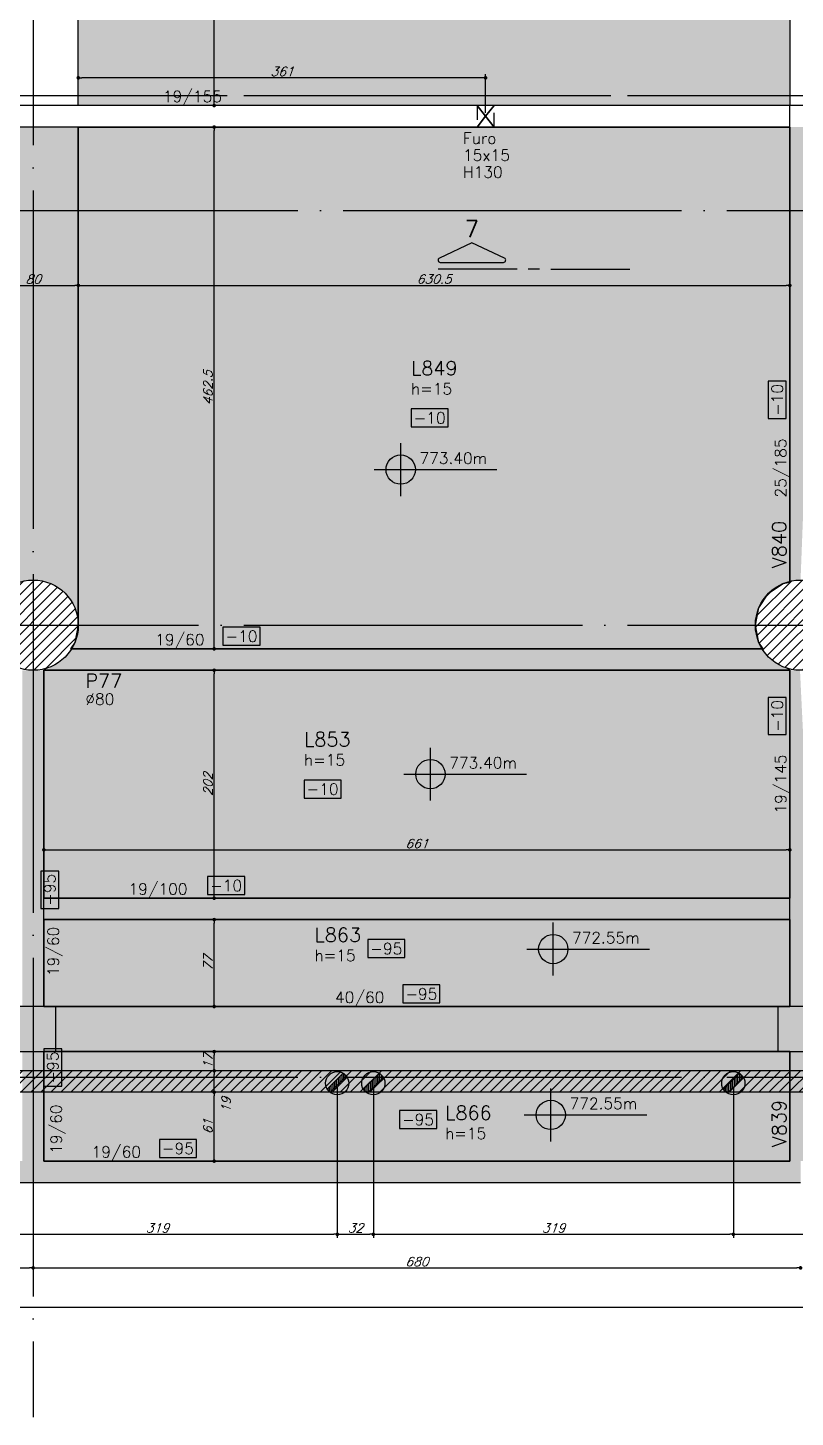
# Model space of a CAD drawing. Extents: x -5173 to 5397, y -2411 to 2089.
# Drawn here: x -2625 to -1945, y -1187 to 45 of the extents above; entities that cross this region are included whole.
import ezdxf
from ezdxf.enums import TextEntityAlignment as Align

# ---------------------------------------------------------------- set-up
doc = ezdxf.new("R2010")
doc.units = 0
doc.header["$LTSCALE"] = 50
doc.header["$MEASUREMENT"] = 0
doc.linetypes.add('EIXO', pattern=[6.8, 6, -0.4, 0, -0.4])
doc.linetypes.add('HIDDEN', pattern=[0.375, 0.25, -0.125])
doc.layers.get('0').update_dxf_attribs({"linetype": 'CONTINUOUS'})
doc.layers.get('DEFPOINTS').update_dxf_attribs({"linetype": 'CONTINUOUS'})
for name, color, linetype in [('F-ARM', 6, 'CONTINUOUS'), ('F-CORTE-INDICAÇÃO', 4, 'CONTINUOUS'), ('F-COTAS', 106, 'CONTINUOUS'), ('F-COTAS-FUROS-VIGA', 50, 'CONTINUOUS'), ('F-DESNIVEL-7', 40, 'CONTINUOUS'), ('F-EIXO', 12, 'EIXO'), ('F-FURO-PAREDE', 2, 'HIDDEN'), ('F-FURO-PAREDE-TEXTOS', 2, 'CONTINUOUS'), ('F-LAJES-DIM', 2, 'CONTINUOUS'), ('F-LAJES-NOME', 4, 'CONTINUOUS'), ('F-LAJES-R', 254, 'CONTINUOUS'), ('F-MURETA', 91, 'CONTINUOUS'), ('F-NÍVEL-PLANTA', 2, 'CONTINUOUS'), ('F-PILARES-DIM', 172, 'CONTINUOUS'), ('F-PILARES-HACH', 174, 'CONTINUOUS'), ('F-PILARES-M', 170, 'CONTINUOUS'), ('F-PILARES-NOME', 170, 'CONTINUOUS'), ('F-PILARES-S', 170, 'CONTINUOUS'), ('F-TEXTO', 6, 'CONTINUOUS'), ('F-VIGAS', 3, 'CONTINUOUS'), ('F-VIGAS-DIM', 2, 'CONTINUOUS'), ('F-VIGAS-NOME', 4, 'CONTINUOUS')]:
    doc.layers.add(name, color=color, linetype=linetype)
doc.layers.add('F-DESNIVEL-2', color=7, linetype='CONTINUOUS', true_color=0xffd1e8)
doc.layers.add('F-DESNIVEL-5', color=7, linetype='CONTINUOUS', true_color=0xadd6ff)
doc.styles.add('CP-TEXT-INCL', font='simplex.shx', dxfattribs={"oblique": 20})
doc.styles.add('MCP', font='simplex.shx')
doc.styles.add('ROMANS', font='simplex.shx')
doc.dimstyles.new('CP-COTAS-50', dxfattribs={"dimscale": 0.64, "dimtxt": 12.5, "dimasz": 5, "dimexe": 5, "dimexo": 5, "dimgap": 2.5, "dimtad": 1, "dimdec": 1, "dimdsep": 46, "dimtxsty": 'CP-TEXT-INCL', "dimblk1": 'DOT', "dimblk2": 'DOT', "dimsah": 1, "dimcen": 9, "dimclrd": 256, "dimclre": 256, "dimclrt": 256, "dimadec": 0, "dimazin": 0, "dimtfac": 1, "dimtdec": 1, "dimtmove": 2, "dimatfit": 3, "dimldrblk": 'DOT', "dimfxl": 0, "dimtolj": 1, "dimarcsym": 0})

# ---------------------------------------------------------------- blocks, each defined once
blk = doc.blocks.new('*U4')
at = {"layer": 'F-LAJES-DIM', "color": 1}
blk.add_lwpolyline([(0, 0), (33, 0), (33, 16), (0, 16)], close=True, dxfattribs=at)
at = {"layer": 'F-LAJES-DIM', "style": 'MCP'}
blk.add_attdef('DIM', text='', height=10, dxfattribs=at).set_placement((16.5, 8), align=Align.MIDDLE_CENTER)
blk = doc.blocks.new('*U7')
at = {"layer": 'F-VIGAS-DIM', "color": 1}
blk.add_lwpolyline([(0, 0), (33, 0), (33, 16), (0, 16)], close=True, dxfattribs=at)
at = {"layer": 'F-VIGAS-DIM', "style": 'MCP'}
blk.add_attdef('DIM', text='', height=10, dxfattribs=at).set_placement((16.5, 8), align=Align.MIDDLE_CENTER)
blk = doc.blocks.new('Nível - Planta')
at = {"layer": 'F-NÍVEL-PLANTA'}
h = blk.add_hatch(color=71, dxfattribs=at)
h.paths.add_polyline_path([(0, 0), (0, 0.26, 0.414214), (-0.26, 0)])
h.paths.add_polyline_path([(0.26, 0), (0, 0), (0, -0.26, 0.414214)])
for p, q in [((0, -0.469), (0, 0.469)), ((-0.469, 0), (1.704, 0))]:
    blk.add_line(p, q, dxfattribs=at)
blk.add_circle((0, 0), 0.26, dxfattribs=at)
at = {"layer": 'F-TEXTO', "color": 3, "style": 'MCP'}
blk.add_attdef('NÍVEL', (0.333, 0.102), '', height=0.2, dxfattribs=at)
blk = doc.blocks.new('_DOT')
at = {"color": 0, "linetype": 'ByBlock'}
blk.add_line((-0.5, 0), (-1, 0), dxfattribs=at)
at = {"color": 0, "linetype": 'ByBlock', "const_width": 0.5}
blk.add_lwpolyline([(-0.25, 0, 1), (0.25, 0, 1)], format="xyb", close=True, dxfattribs=at)
blk = doc.blocks.new('*D76')
at = {"layer": 'DEFPOINTS', "color": 0, "linetype": 'Continuous', "transparency": 16777216}
for p in [(-2459.6, -898.5), (-2459.6, -898.5), (-2459.6, -959.5)]:
    blk.add_point(p, dxfattribs=at)
at = {"layer": 'F-COTAS', "linetype": 'Continuous', "lineweight": -2, "transparency": 16777216}
blk.add_line((-2459.6, -956.3), (-2459.6, -901.7), dxfattribs=at)
at = {"layer": 'F-COTAS', "linetype": 'Continuous', "lineweight": -2, "transparency": 16777216, "xscale": 3.2, "yscale": 3.2, "zscale": 3.2}
for p, rotation in [((-2459.6, -898.5), 90), ((-2459.6, -959.5), 270)]:
    blk.add_blockref('_DOT', p, dxfattribs=dict(at, rotation=rotation))
at = {"layer": 'F-COTAS', "linetype": 'Continuous', "transparency": 16777216, "insert": (-2465.2, -929), "char_height": 8, "attachment_point": 5, "rotation": 90, "style": 'CP-TEXT-INCL'}
blk.add_mtext('\\A1;61', dxfattribs=at)
blk = doc.blocks.new('*D77')
at = {"layer": 'DEFPOINTS', "color": 0, "linetype": 'Continuous', "transparency": 16777216}
for p in [(-2459.6, -862.5), (-2459.6, -862.5), (-2459.6, -879.5)]:
    blk.add_point(p, dxfattribs=at)
at = {"layer": 'F-COTAS', "linetype": 'Continuous', "lineweight": -2, "transparency": 16777216}
blk.add_line((-2459.6, -876.3), (-2459.6, -865.7), dxfattribs=at)
at = {"layer": 'F-COTAS', "linetype": 'Continuous', "lineweight": -2, "transparency": 16777216, "xscale": 3.2, "yscale": 3.2, "zscale": 3.2}
for p, rotation in [((-2459.6, -862.5), 90), ((-2459.6, -879.5), 270)]:
    blk.add_blockref('_DOT', p, dxfattribs=dict(at, rotation=rotation))
at = {"layer": 'F-COTAS', "linetype": 'Continuous', "transparency": 16777216, "insert": (-2465.2, -871), "char_height": 8, "attachment_point": 5, "rotation": 90, "style": 'CP-TEXT-INCL'}
blk.add_mtext('\\A1;17', dxfattribs=at)
blk = doc.blocks.new('*D78')
at = {"layer": 'DEFPOINTS', "color": 0, "linetype": 'Continuous', "transparency": 16777216}
for p in [(-2459.6, -745.5), (-2459.6, -745.5), (-2459.6, -822.5)]:
    blk.add_point(p, dxfattribs=at)
at = {"layer": 'F-COTAS', "linetype": 'Continuous', "lineweight": -2, "transparency": 16777216}
blk.add_line((-2459.6, -819.3), (-2459.6, -748.7), dxfattribs=at)
at = {"layer": 'F-COTAS', "linetype": 'Continuous', "lineweight": -2, "transparency": 16777216, "xscale": 3.2, "yscale": 3.2, "zscale": 3.2}
for p, rotation in [((-2459.6, -745.5), 90), ((-2459.6, -822.5), 270)]:
    blk.add_blockref('_DOT', p, dxfattribs=dict(at, rotation=rotation))
at = {"layer": 'F-COTAS', "linetype": 'Continuous', "transparency": 16777216, "insert": (-2465.2, -784), "char_height": 8, "attachment_point": 5, "rotation": 90, "style": 'CP-TEXT-INCL'}
blk.add_mtext('\\A1;77', dxfattribs=at)
blk = doc.blocks.new('*D79')
at = {"layer": 'DEFPOINTS', "color": 0, "linetype": 'Continuous', "transparency": 16777216}
for p in [(-2459.6, -524.5), (-2459.6, -524.5), (-2459.6, -726.5)]:
    blk.add_point(p, dxfattribs=at)
at = {"layer": 'F-COTAS', "linetype": 'Continuous', "lineweight": -2, "transparency": 16777216}
blk.add_line((-2459.6, -723.3), (-2459.6, -527.7), dxfattribs=at)
at = {"layer": 'F-COTAS', "linetype": 'Continuous', "lineweight": -2, "transparency": 16777216, "xscale": 3.2, "yscale": 3.2, "zscale": 3.2}
for p, rotation in [((-2459.6, -524.5), 90), ((-2459.6, -726.5), 270)]:
    blk.add_blockref('_DOT', p, dxfattribs=dict(at, rotation=rotation))
at = {"layer": 'F-COTAS', "linetype": 'Continuous', "transparency": 16777216, "insert": (-2465.2, -625.5), "char_height": 8, "attachment_point": 5, "rotation": 90, "style": 'CP-TEXT-INCL'}
blk.add_mtext('\\A1;202', dxfattribs=at)
blk = doc.blocks.new('*D80')
at = {"layer": 'DEFPOINTS', "color": 0, "linetype": 'Continuous', "transparency": 16777216}
for p in [(-2459.6, -43), (-2459.6, -43), (-2459.6, -505.5)]:
    blk.add_point(p, dxfattribs=at)
at = {"layer": 'F-COTAS', "linetype": 'Continuous', "lineweight": -2, "transparency": 16777216}
blk.add_line((-2459.6, -502.3), (-2459.6, -46.2), dxfattribs=at)
at = {"layer": 'F-COTAS', "linetype": 'Continuous', "lineweight": -2, "transparency": 16777216, "xscale": 3.2, "yscale": 3.2, "zscale": 3.2}
for p, rotation in [((-2459.6, -43), 90), ((-2459.6, -505.5), 270)]:
    blk.add_blockref('_DOT', p, dxfattribs=dict(at, rotation=rotation))
at = {"layer": 'F-COTAS', "linetype": 'Continuous', "transparency": 16777216, "insert": (-2465.2, -274.2), "char_height": 8, "attachment_point": 5, "rotation": 90, "style": 'CP-TEXT-INCL'}
blk.add_mtext('\\A1;462.5', dxfattribs=at)
blk = doc.blocks.new('*D81')
at = {"layer": 'DEFPOINTS', "color": 0, "linetype": 'Continuous', "transparency": 16777216}
for p in [(-2459.6, 320), (-2459.6, 320), (-2459.6, -24)]:
    blk.add_point(p, dxfattribs=at)
at = {"layer": 'F-COTAS', "linetype": 'Continuous', "lineweight": -2, "transparency": 16777216}
blk.add_line((-2459.6, -20.8), (-2459.6, 316.8), dxfattribs=at)
at = {"layer": 'F-COTAS', "linetype": 'Continuous', "lineweight": -2, "transparency": 16777216, "xscale": 3.2, "yscale": 3.2, "zscale": 3.2}
for p, rotation in [((-2459.6, 320), 90), ((-2459.6, -24), 270)]:
    blk.add_blockref('_DOT', p, dxfattribs=dict(at, rotation=rotation))
at = {"layer": 'F-COTAS', "linetype": 'Continuous', "transparency": 16777216, "insert": (-2465.2, 148), "char_height": 8, "attachment_point": 5, "rotation": 90, "style": 'CP-TEXT-INCL'}
blk.add_mtext('\\A1;344', dxfattribs=at)
blk = doc.blocks.new('*D128')
at = {"layer": 'DEFPOINTS', "color": 0, "linetype": 'Continuous', "transparency": 16777216}
for p in [(-2660, -183.4), (-2580, -183.4), (-2580, -183.4)]:
    blk.add_point(p, dxfattribs=at)
at = {"layer": 'F-COTAS', "linetype": 'Continuous', "lineweight": -2, "transparency": 16777216}
blk.add_line((-2656.8, -183.4), (-2583.2, -183.4), dxfattribs=at)
at = {"layer": 'F-COTAS', "linetype": 'Continuous', "lineweight": -2, "transparency": 16777216, "xscale": 3.2, "yscale": 3.2, "zscale": 3.2, "rotation": 180}
blk.add_blockref('_DOT', (-2660, -183.4), dxfattribs=at)
at = {"layer": 'F-COTAS', "linetype": 'Continuous', "lineweight": -2, "transparency": 16777216, "xscale": 3.2, "yscale": 3.2, "zscale": 3.2}
blk.add_blockref('_DOT', (-2580, -183.4), dxfattribs=at)
at = {"layer": 'F-COTAS', "linetype": 'Continuous', "transparency": 16777216, "insert": (-2620, -177.8), "char_height": 8, "attachment_point": 5, "style": 'CP-TEXT-INCL'}
blk.add_mtext('\\A1;80', dxfattribs=at)
blk = doc.blocks.new('*D129')
at = {"layer": 'DEFPOINTS', "color": 0, "linetype": 'Continuous', "transparency": 16777216}
for p in [(-2580, -183.4), (-1949.5, -183.4), (-1949.5, -183.4)]:
    blk.add_point(p, dxfattribs=at)
at = {"layer": 'F-COTAS', "linetype": 'Continuous', "lineweight": -2, "transparency": 16777216}
blk.add_line((-2576.8, -183.4), (-1952.7, -183.4), dxfattribs=at)
at = {"layer": 'F-COTAS', "linetype": 'Continuous', "lineweight": -2, "transparency": 16777216, "xscale": 3.2, "yscale": 3.2, "zscale": 3.2, "rotation": 180}
blk.add_blockref('_DOT', (-2580, -183.4), dxfattribs=at)
at = {"layer": 'F-COTAS', "linetype": 'Continuous', "lineweight": -2, "transparency": 16777216, "xscale": 3.2, "yscale": 3.2, "zscale": 3.2}
blk.add_blockref('_DOT', (-1949.5, -183.4), dxfattribs=at)
at = {"layer": 'F-COTAS', "linetype": 'Continuous', "transparency": 16777216, "insert": (-2264.8, -177.8), "char_height": 8, "attachment_point": 5, "style": 'CP-TEXT-INCL'}
blk.add_mtext('\\A1;630.5', dxfattribs=at)
blk = doc.blocks.new('*D136')
at = {"layer": 'DEFPOINTS', "color": 0, "linetype": 'Continuous', "transparency": 16777216}
for p in [(-2610.5, -683.7), (-1949.5, -683.7), (-1949.5, -683.7)]:
    blk.add_point(p, dxfattribs=at)
at = {"layer": 'F-COTAS', "linetype": 'Continuous', "lineweight": -2, "transparency": 16777216}
blk.add_line((-2607.3, -683.7), (-1952.7, -683.7), dxfattribs=at)
at = {"layer": 'F-COTAS', "linetype": 'Continuous', "lineweight": -2, "transparency": 16777216, "xscale": 3.2, "yscale": 3.2, "zscale": 3.2, "rotation": 180}
blk.add_blockref('_DOT', (-2610.5, -683.7), dxfattribs=at)
at = {"layer": 'F-COTAS', "linetype": 'Continuous', "lineweight": -2, "transparency": 16777216, "xscale": 3.2, "yscale": 3.2, "zscale": 3.2}
blk.add_blockref('_DOT', (-1949.5, -683.7), dxfattribs=at)
at = {"layer": 'F-COTAS', "linetype": 'Continuous', "transparency": 16777216, "insert": (-2280, -678.1), "char_height": 8, "attachment_point": 5, "style": 'CP-TEXT-INCL'}
blk.add_mtext('\\A1;661', dxfattribs=at)
blk = doc.blocks.new('*D167')
at = {"layer": 'DEFPOINTS', "color": 0, "linetype": 'Continuous', "transparency": 16777216}
for p in [(-2459.6, -879.5), (-2439.8, -879.5), (-2439.8, -898.5)]:
    blk.add_point(p, dxfattribs=at)
at = {"layer": 'F-COTAS', "linetype": 'Continuous', "lineweight": -2, "transparency": 16777216}
for p, q in [((-2443, -879.5), (-2462.8, -879.5)), ((-2459.6, -895.3), (-2459.6, -882.7)), ((-2443, -898.5), (-2462.8, -898.5))]:
    blk.add_line(p, q, dxfattribs=at)
at = {"layer": 'F-COTAS', "linetype": 'Continuous', "lineweight": -2, "transparency": 16777216, "xscale": 3.2, "yscale": 3.2, "zscale": 3.2}
for p, rotation in [((-2459.6, -879.5), 90), ((-2459.6, -898.5), 270)]:
    blk.add_blockref('_DOT', p, dxfattribs=dict(at, rotation=rotation))
at = {"layer": 'F-COTAS', "linetype": 'Continuous', "transparency": 16777216, "insert": (-2449, -909.7), "char_height": 8, "attachment_point": 5, "rotation": 90, "style": 'CP-TEXT-INCL'}
blk.add_mtext('\\A1;19', dxfattribs=at)
blk = doc.blocks.new('*U196')
at = {"layer": 'F-EIXO'}
blk.add_line((0, 0), (7197, 0), dxfattribs=at)
at = {"layer": 'F-TEXTO', "style": 'ROMANS'}
blk.add_attdef('EIXO', text='', height=17.5, dxfattribs=at).set_placement((-28.2072, 0), align=Align.MIDDLE_CENTER)
blk = doc.blocks.new('*U197')
at = {"layer": 'F-EIXO'}
blk.add_line((0, 0), (7285, 0), dxfattribs=at)
at = {"layer": 'F-TEXTO', "style": 'ROMANS'}
blk.add_attdef('EIXO', text='', height=17.5, dxfattribs=at).set_placement((-28.2072, 0), align=Align.MIDDLE_CENTER)
blk = doc.blocks.new('*U198')
at = {"layer": 'F-EIXO'}
blk.add_line((0, 0), (7197, 0), dxfattribs=at)
at = {"layer": 'F-TEXTO', "style": 'ROMANS'}
blk.add_attdef('EIXO', text='', height=17.5, dxfattribs=at).set_placement((-28.2072, 0), align=Align.MIDDLE_CENTER)
blk = doc.blocks.new('*U207')
at = {"layer": 'F-EIXO'}
blk.add_line((0, 0), (7285, 0), dxfattribs=at)
at = {"layer": 'F-TEXTO', "style": 'ROMANS'}
blk.add_attdef('EIXO', text='', height=17.5, dxfattribs=at).set_placement((-28.2072, 0), align=Align.MIDDLE_CENTER)
blk = doc.blocks.new('*U208')
at = {"layer": 'F-EIXO'}
blk.add_line((0, 0), (0, -3127.9), dxfattribs=at)
at = {"layer": 'F-TEXTO', "style": 'ROMANS'}
blk.add_attdef('EIXO', text='', height=17.5, rotation=360, dxfattribs=at).set_placement((0, 28.2), align=Align.MIDDLE_CENTER)
blk = doc.blocks.new('*U218')
at = {"layer": 'F-CORTE-INDICAÇÃO'}
for p, q in [((-100, 0), (-170, 0)), ((-80, 0), (-90, 0)), ((-70, 0), (0, 0))]:
    blk.add_line(p, q, dxfattribs=at)
blk.add_lwpolyline([(-112, 6, 0.802585), (-111.2, 9.8), (-140, 23.3), (-168.8, 9.8, 0.802585), (-168, 6)], format="xyb", close=True, dxfattribs=at)
at = {"layer": 'F-CORTE-INDICAÇÃO', "style": 'ROMANS'}
blk.add_attdef('CORTE', text='', height=15, dxfattribs=at).set_placement((-140, 35.8), align=Align.MIDDLE_CENTER)
at = {"layer": 'F-CORTE-INDICAÇÃO', "color": 2, "style": 'ROMANS'}
blk.add_attdef('FOLHA', text='', height=12, dxfattribs=at).set_placement((-140, -10), align=Align.MIDDLE_CENTER)
blk = doc.blocks.new('*D258')
at = {"layer": 'DEFPOINTS', "color": 0, "linetype": 'Continuous', "transparency": 16777216}
for p in [(-3446.5, -978.5), (3259.5, -995.5), (3259.5, -1088.9)]:
    blk.add_point(p, dxfattribs=at)
at = {"layer": 'F-COTAS', "linetype": 'Continuous', "lineweight": -2, "transparency": 16777216}
for p, q in [((-3446.5, -981.7), (-3446.5, -1092.1)), ((3259.5, -998.7), (3259.5, -1092.1)), ((-3443.3, -1088.9), (3256.3, -1088.9))]:
    blk.add_line(p, q, dxfattribs=at)
at = {"layer": 'F-COTAS', "linetype": 'Continuous', "lineweight": -2, "transparency": 16777216, "xscale": 3.2, "yscale": 3.2, "zscale": 3.2, "rotation": 180}
blk.add_blockref('_DOT', (-3446.5, -1088.9), dxfattribs=at)
at = {"layer": 'F-COTAS', "linetype": 'Continuous', "lineweight": -2, "transparency": 16777216, "xscale": 3.2, "yscale": 3.2, "zscale": 3.2}
blk.add_blockref('_DOT', (3259.5, -1088.9), dxfattribs=at)
at = {"layer": 'F-COTAS', "linetype": 'Continuous', "transparency": 16777216, "insert": (-93.5, -1083.3), "char_height": 8, "attachment_point": 5, "style": 'CP-TEXT-INCL'}
blk.add_mtext('\\A1;6706', dxfattribs=at)
blk = doc.blocks.new('*D260')
at = {"layer": 'DEFPOINTS', "color": 0, "linetype": 'Continuous', "transparency": 16777216}
for p in [(-3300, -1055.5), (-2620, -1054.2), (-2620, -1054.2)]:
    blk.add_point(p, dxfattribs=at)
at = {"layer": 'F-COTAS', "linetype": 'Continuous', "lineweight": -2, "transparency": 16777216}
for p, q in [((-3300, -1052.3), (-3300, -1051)), ((-3296.8, -1054.2), (-2623.2, -1054.2))]:
    blk.add_line(p, q, dxfattribs=at)
at = {"layer": 'F-COTAS', "linetype": 'Continuous', "lineweight": -2, "transparency": 16777216, "xscale": 3.2, "yscale": 3.2, "zscale": 3.2, "rotation": 180}
blk.add_blockref('_DOT', (-3300, -1054.2), dxfattribs=at)
at = {"layer": 'F-COTAS', "linetype": 'Continuous', "lineweight": -2, "transparency": 16777216, "xscale": 3.2, "yscale": 3.2, "zscale": 3.2}
blk.add_blockref('_DOT', (-2620, -1054.2), dxfattribs=at)
at = {"layer": 'F-COTAS', "linetype": 'Continuous', "transparency": 16777216, "insert": (-2960, -1048.6), "char_height": 8, "attachment_point": 5, "style": 'CP-TEXT-INCL'}
blk.add_mtext('\\A1;680', dxfattribs=at)
blk = doc.blocks.new('*D261')
at = {"layer": 'DEFPOINTS', "color": 0, "linetype": 'Continuous', "transparency": 16777216}
for p in [(-2620, -1054.2), (-1940, -1054.2), (-1940, -1054.2)]:
    blk.add_point(p, dxfattribs=at)
at = {"layer": 'F-COTAS', "linetype": 'Continuous', "lineweight": -2, "transparency": 16777216}
blk.add_line((-2616.8, -1054.2), (-1943.2, -1054.2), dxfattribs=at)
at = {"layer": 'F-COTAS', "linetype": 'Continuous', "lineweight": -2, "transparency": 16777216, "xscale": 3.2, "yscale": 3.2, "zscale": 3.2, "rotation": 180}
blk.add_blockref('_DOT', (-2620, -1054.2), dxfattribs=at)
at = {"layer": 'F-COTAS', "linetype": 'Continuous', "lineweight": -2, "transparency": 16777216, "xscale": 3.2, "yscale": 3.2, "zscale": 3.2}
blk.add_blockref('_DOT', (-1940, -1054.2), dxfattribs=at)
at = {"layer": 'F-COTAS', "linetype": 'Continuous', "transparency": 16777216, "insert": (-2280, -1048.6), "char_height": 8, "attachment_point": 5, "style": 'CP-TEXT-INCL'}
blk.add_mtext('\\A1;680', dxfattribs=at)
blk = doc.blocks.new('*D316')
at = {"layer": 'DEFPOINTS', "color": 0, "linetype": 'Continuous', "transparency": 16777216}
for p in [(-3685, 1674.5), (-562, 1674.5), (-3446.5, -978.5)]:
    blk.add_point(p, dxfattribs=at)
at = {"layer": 'F-COTAS', "linetype": 'Continuous', "lineweight": -2, "transparency": 16777216}
for p, q in [((-565.2, 1674.5), (-3688.2, 1674.5)), ((-3685, -975.3), (-3685, 1671.3)), ((-3449.7, -978.5), (-3688.2, -978.5))]:
    blk.add_line(p, q, dxfattribs=at)
at = {"layer": 'F-COTAS', "linetype": 'Continuous', "lineweight": -2, "transparency": 16777216, "xscale": 3.2, "yscale": 3.2, "zscale": 3.2}
for p, rotation in [((-3685, 1674.5), 90), ((-3685, -978.5), 270)]:
    blk.add_blockref('_DOT', p, dxfattribs=dict(at, rotation=rotation))
at = {"layer": 'F-COTAS', "linetype": 'Continuous', "transparency": 16777216, "insert": (-3690.6, 348), "char_height": 8, "attachment_point": 5, "rotation": 90, "style": 'CP-TEXT-INCL'}
blk.add_mtext('\\A1;2653', dxfattribs=at)
blk = doc.blocks.new('*D622')
at = {"layer": 'DEFPOINTS', "color": 0, "linetype": 'Continuous', "transparency": 16777216}
for p in [(-2580, 0.6), (-2580, -7.1), (-2219.1, -33.5)]:
    blk.add_point(p, dxfattribs=at)
at = {"layer": 'F-COTAS-FUROS-VIGA', "linetype": 'Continuous', "lineweight": -2, "transparency": 16777216}
for p, q in [((-2580, -3.9), (-2580, 3.8)), ((-2222.3, 0.6), (-2576.8, 0.6)), ((-2219.1, -30.3), (-2219.1, 3.8))]:
    blk.add_line(p, q, dxfattribs=at)
at = {"layer": 'F-COTAS-FUROS-VIGA', "linetype": 'Continuous', "lineweight": -2, "transparency": 16777216, "xscale": 3.2, "yscale": 3.2, "zscale": 3.2, "rotation": 180}
blk.add_blockref('_DOT', (-2580, 0.6), dxfattribs=at)
at = {"layer": 'F-COTAS-FUROS-VIGA', "linetype": 'Continuous', "lineweight": -2, "transparency": 16777216, "xscale": 3.2, "yscale": 3.2, "zscale": 3.2}
blk.add_blockref('_DOT', (-2219.1, 0.6), dxfattribs=at)
at = {"layer": 'F-COTAS-FUROS-VIGA', "linetype": 'Continuous', "transparency": 16777216, "insert": (-2399.5, 6.2), "char_height": 8, "attachment_point": 5, "style": 'CP-TEXT-INCL'}
blk.add_mtext('\\A1;361', dxfattribs=at)
blk = doc.blocks.new('PONTO ANCORAGEM_EST')
at = {"layer": 'F-ARM'}
h = blk.add_hatch(dxfattribs=at)
h.set_pattern_fill('ANSI31', color=2, scale=0.5)
h.set_pattern_definition([(45, (0, 0), (-1.122532, 1.122532), [])])
h.paths.add_polyline_path([(-1159.6, 5937.1), (-1179.6, 5937.1), (-1179.6, 5932.1), (-1159.6, 5932.1)])
at = {"layer": 'F-ARM', "color": 3, "elevation": 0}
blk.add_lwpolyline([(-1179.6, 5932.1), (-1159.6, 5932.1), (-1159.6, 5937.1), (-1179.6, 5937.1)], close=True, dxfattribs=at)
at = {"layer": 'F-ARM', "color": 3}
blk.add_circle((-1169.6, 5934.6, 0), 10.3, dxfattribs=at)
blk = doc.blocks.new('*D740')
at = {"layer": 'DEFPOINTS', "color": 0, "linetype": 'Continuous', "transparency": 16777216}
for p in [(-2669.5, -890.5), (-2350.5, -890.5), (-2350.5, -1024.4)]:
    blk.add_point(p, dxfattribs=at)
at = {"layer": 'F-COTAS', "linetype": 'Continuous', "lineweight": -2, "transparency": 16777216}
for p, q in [((-2669.5, -893.7), (-2669.5, -1027.6)), ((-2350.5, -893.7), (-2350.5, -1027.6)), ((-2666.3, -1024.4), (-2353.7, -1024.4))]:
    blk.add_line(p, q, dxfattribs=at)
at = {"layer": 'F-COTAS', "linetype": 'Continuous', "lineweight": -2, "transparency": 16777216, "xscale": 3.2, "yscale": 3.2, "zscale": 3.2, "rotation": 180}
blk.add_blockref('_DOT', (-2669.5, -1024.4), dxfattribs=at)
at = {"layer": 'F-COTAS', "linetype": 'Continuous', "lineweight": -2, "transparency": 16777216, "xscale": 3.2, "yscale": 3.2, "zscale": 3.2}
blk.add_blockref('_DOT', (-2350.5, -1024.4), dxfattribs=at)
at = {"layer": 'F-COTAS', "linetype": 'Continuous', "transparency": 16777216, "insert": (-2510, -1018.8), "char_height": 8, "attachment_point": 5, "style": 'CP-TEXT-INCL'}
blk.add_mtext('\\A1;319', dxfattribs=at)
blk = doc.blocks.new('*D741')
at = {"layer": 'DEFPOINTS', "color": 0, "linetype": 'Continuous', "transparency": 16777216}
for p in [(-2350.5, -890.5), (-2318.5, -890.5), (-2318.5, -1024.4)]:
    blk.add_point(p, dxfattribs=at)
at = {"layer": 'F-COTAS', "linetype": 'Continuous', "lineweight": -2, "transparency": 16777216}
for p, q in [((-2350.5, -893.7), (-2350.5, -1027.6)), ((-2318.5, -893.7), (-2318.5, -1027.6)), ((-2347.3, -1024.4), (-2321.7, -1024.4))]:
    blk.add_line(p, q, dxfattribs=at)
at = {"layer": 'F-COTAS', "linetype": 'Continuous', "lineweight": -2, "transparency": 16777216, "xscale": 3.2, "yscale": 3.2, "zscale": 3.2, "rotation": 180}
blk.add_blockref('_DOT', (-2350.5, -1024.4), dxfattribs=at)
at = {"layer": 'F-COTAS', "linetype": 'Continuous', "lineweight": -2, "transparency": 16777216, "xscale": 3.2, "yscale": 3.2, "zscale": 3.2}
blk.add_blockref('_DOT', (-2318.5, -1024.4), dxfattribs=at)
at = {"layer": 'F-COTAS', "linetype": 'Continuous', "transparency": 16777216, "insert": (-2334.5, -1018.8), "char_height": 8, "attachment_point": 5, "style": 'CP-TEXT-INCL'}
blk.add_mtext('\\A1;32', dxfattribs=at)
blk = doc.blocks.new('*D742')
at = {"layer": 'DEFPOINTS', "color": 0, "linetype": 'Continuous', "transparency": 16777216}
for p in [(-2318.5, -890.5), (-1999.5, -890.5), (-1999.5, -1024.4)]:
    blk.add_point(p, dxfattribs=at)
at = {"layer": 'F-COTAS', "linetype": 'Continuous', "lineweight": -2, "transparency": 16777216}
for p, q in [((-2318.5, -893.7), (-2318.5, -1027.6)), ((-1999.5, -893.7), (-1999.5, -1027.6)), ((-2315.3, -1024.4), (-2002.7, -1024.4))]:
    blk.add_line(p, q, dxfattribs=at)
at = {"layer": 'F-COTAS', "linetype": 'Continuous', "lineweight": -2, "transparency": 16777216, "xscale": 3.2, "yscale": 3.2, "zscale": 3.2, "rotation": 180}
blk.add_blockref('_DOT', (-2318.5, -1024.4), dxfattribs=at)
at = {"layer": 'F-COTAS', "linetype": 'Continuous', "lineweight": -2, "transparency": 16777216, "xscale": 3.2, "yscale": 3.2, "zscale": 3.2}
blk.add_blockref('_DOT', (-1999.5, -1024.4), dxfattribs=at)
at = {"layer": 'F-COTAS', "linetype": 'Continuous', "transparency": 16777216, "insert": (-2159, -1018.8), "char_height": 8, "attachment_point": 5, "style": 'CP-TEXT-INCL'}
blk.add_mtext('\\A1;319', dxfattribs=at)
blk = doc.blocks.new('*D743')
at = {"layer": 'DEFPOINTS', "color": 0, "linetype": 'Continuous', "transparency": 16777216}
for p in [(-1999.5, -890.5), (-1664.5, -890.5), (-1664.5, -1024.4)]:
    blk.add_point(p, dxfattribs=at)
at = {"layer": 'F-COTAS', "linetype": 'Continuous', "lineweight": -2, "transparency": 16777216}
for p, q in [((-1999.5, -893.7), (-1999.5, -1027.6)), ((-1664.5, -893.7), (-1664.5, -1027.6)), ((-1996.3, -1024.4), (-1667.7, -1024.4))]:
    blk.add_line(p, q, dxfattribs=at)
at = {"layer": 'F-COTAS', "linetype": 'Continuous', "lineweight": -2, "transparency": 16777216, "xscale": 3.2, "yscale": 3.2, "zscale": 3.2, "rotation": 180}
blk.add_blockref('_DOT', (-1999.5, -1024.4), dxfattribs=at)
at = {"layer": 'F-COTAS', "linetype": 'Continuous', "lineweight": -2, "transparency": 16777216, "xscale": 3.2, "yscale": 3.2, "zscale": 3.2}
blk.add_blockref('_DOT', (-1664.5, -1024.4), dxfattribs=at)
at = {"layer": 'F-COTAS', "linetype": 'Continuous', "transparency": 16777216, "insert": (-1832, -1018.8), "char_height": 8, "attachment_point": 5, "style": 'CP-TEXT-INCL'}
blk.add_mtext('\\A1;335', dxfattribs=at)

msp = doc.modelspace()

# ---------------------------------------------------------------- hatches: boundary and pattern name
at = {"layer": 'F-DESNIVEL-7', "linetype": 'Continuous'}
h = msp.add_hatch(color=256, dxfattribs=at)
h.dxf.hatch_style = 1
h.paths.add_polyline_path([(-3075, 1324.5), (-2660, 1324.5), (-2660, 400), (-3075, 400)])
h.paths.add_polyline_path([(-2580, 400), (-1949.5, 400), (-1949.5, 1324.5), (-2580, 1324.5)])
h.paths.add_polyline_path([(-2580, 320), (-1949.5, 320), (-1949.5, -24), (-2580, -24)])
h.paths.add_polyline_path([(-3075, -24), (-2660, -24), (-2660, 320), (-3075, 320)])
at = {"layer": 'F-MURETA'}
h = msp.add_hatch(dxfattribs=at)
h.set_pattern_fill('ANSI31', color=1, scale=50)
h.paths.add_polyline_path([(-1300.5, -524.5), (-1319.5, -524.5), (-1319.5, -879.5), (-3347.5, -879.5), (-3347.5, -43), (-3366.5, -43), (-3366.5, -898.5), (-1300.5, -898.5)])
at = {"layer": 'F-PILARES-HACH', "linetype": 'Continuous'}
h = msp.add_hatch(dxfattribs=at)
h.set_pattern_fill('ANSI31', color=256, scale=50)
edge = h.paths.add_edge_path()
edge.add_arc((-2620, -484.5), 40, 0, 360)
h = msp.add_hatch(dxfattribs=at)
h.set_pattern_fill('ANSI31', color=256, scale=50)
edge = h.paths.add_edge_path()
edge.add_arc((-1940, -484.5), 40, 0, 360)

# ---------------------------------------------------------------- linework, layer by layer
at = {"layer": 'F-DESNIVEL-2', "linetype": 'Continuous'}
for points in [[(-2580, -43), (-2660, -43), (-2660, -483.987)], [(-2580, -43), (-2660, -483.987), (-2657.049, -469.154)], [(-2580, -43), (-2657.049, -469.154), (-2648.356, -456.144)], [(-2580, -43), (-2648.356, -456.144), (-2635.346, -447.451)], [(-2580, -43), (-2635.346, -447.451), (-2620, -444.398)], [(-2580, -43), (-2620, -444.398), (-2604.654, -447.451)], [(-2580, -43), (-2604.654, -447.451), (-2591.644, -456.144)], [(-2580, -43), (-2591.644, -456.144), (-2582.951, -469.154)], [(-2580, -43), (-2582.951, -469.154), (-2580, -483.987)], [(-2580, -43), (-2580, -483.987), (-2580, -43)], [(-1949.5, -43), (-2580, -43), (-1980, -484.5)], [(-2580, -43), (-2580, -484.5), (-1973.151, -505.5)], [(-2580, -43), (-1973.151, -505.5), (-2580, -43)], [(-2580, -43), (-1973.151, -505.5), (-1976.955, -499.807)], [(-2580, -43), (-1976.955, -499.807), (-2580, -43)], [(-2580, -43), (-1976.955, -499.807), (-1980, -484.5)], [(-2580, -43), (-1980, -484.5), (-2580, -43)], [(-1949.5, -43), (-1980, -484.5), (-1949.5, -43)], [(-1949.5, -43), (-1980, -484.5), (-1976.955, -469.193)], [(-1949.5, -43), (-1976.955, -469.193), (-1949.5, -43)], [(-1949.5, -43), (-1976.955, -469.193), (-1968.284, -456.216)], [(-1949.5, -43), (-1968.284, -456.216), (-1949.5, -43)], [(-1949.5, -43), (-1968.284, -456.216), (-1955.307, -447.545)], [(-1949.5, -43), (-1955.307, -447.545), (-1949.5, -43)], [(-1949.5, -43), (-1955.307, -447.545), (-1949.5, -446.39)], [(-1924.5, -43), (-1949.5, -43), (-1949.5, -446.288)], [(-1924.5, -43), (-1949.5, -446.288), (-1940, -444.398)], [(-1949.5, -43), (-1949.5, -446.39), (-1949.5, -43)], [(-2583.045, -499.807), (-1973.151, -505.5), (-2580, -484.5)], [(-2583.045, -499.807), (-2580, -484.5), (-2583.045, -499.807)], [(-2583.045, -499.807), (-2586.849, -505.5), (-1973.151, -505.5)], [(-2583.045, -499.807), (-1973.151, -505.5), (-2583.045, -499.807)], [(-1949.5, -524.5), (-2591.644, -512.856), (-2604.654, -521.549)], [(-1949.5, -524.5), (-2586.728, -505.5), (-2591.644, -512.856)], [(-1949.5, -524.5), (-1955.346, -521.549), (-2586.728, -505.5)], [(-2586.728, -505.5), (-1955.346, -521.549), (-1968.356, -512.856)], [(-2586.728, -505.5), (-1968.356, -512.856), (-1973.272, -505.5)], [(-2609.954, -745.484), (-2620.513, -524.5), (-2629.5, -524.5)], [(-2609.954, -745.484), (-2629.5, -524.5), (-2629.5, -745.5)], [(-2609.954, -745.484), (-2620, -524.602), (-2620.513, -524.5)], [(-2609.954, -745.484), (-2619.487, -524.5), (-2620, -524.602)], [(-2609.954, -745.484), (-2610.5, -524.5), (-2619.487, -524.5)], [(-1949.5, -524.5), (-2604.654, -521.549), (-2610.5, -524.5)], [(-2610.5, -524.5), (-2604.654, -521.549), (-2610.5, -522.712)], [(-2610.5, -524.5), (-2610.5, -726.5), (-1949.5, -726.5)], [(-2610.5, -524.5), (-1949.5, -726.5), (-2610.5, -524.5)], [(-2610.5, -524.5), (-1949.5, -726.5), (-1949.5, -524.5)], [(-2610.5, -524.5), (-1949.5, -524.5), (-2610.5, -524.5)], [(-1949.5, -524.5), (-1949.5, -522.712), (-1955.346, -521.549)], [(-1929.749, -745.47), (-1940.513, -524.5), (-1949.5, -524.5)], [(-1929.749, -745.47), (-1949.5, -524.5), (-1949.5, -745.5)], [(-2610.5, -726.5), (-2629.5, -726.5), (-2610.5, -726.5)], [(-2610.5, -745.5), (-1949.5, -745.5), (-1949.5, -726.5)], [(-2610.5, -745.5), (-1949.5, -726.5), (-2610.5, -726.5)], [(-2610.5, -745.5), (-2610.5, -726.5), (-2610.5, -745.5)], [(-1930.5, -726.5), (-1949.5, -726.5), (-1930.5, -726.5)]]:
    msp.add_solid(points, dxfattribs=at)
at = {"layer": 'F-DESNIVEL-5', "linetype": 'Continuous'}
for points in [[(-2610.5, -745.5), (-2629.5, -745.5), (-2629.5, -822.4)], [(-2610.5, -745.5), (-2629.5, -822.4), (-2610.5, -822.4)], [(-2610.5, -745.5), (-2610.5, -822.4), (-2610.5, -745.5)], [(-2610.5, -745.5), (-2610.5, -822.5), (-2600, -822.5)], [(-2610.5, -745.5), (-2600, -822.5), (-2610.5, -745.5)], [(-2610.5, -745.5), (-2600, -822.5), (-1960, -822.5)], [(-2610.5, -745.5), (-1960, -822.5), (-2610.5, -745.5)], [(-2610.5, -745.5), (-1960, -822.5), (-1949.5, -822.5)], [(-2610.5, -745.5), (-1949.5, -822.5), (-2610.5, -745.5)], [(-2610.5, -745.5), (-1949.5, -822.5), (-1949.5, -745.5)], [(-2610.5, -745.5), (-1949.5, -745.5), (-2610.5, -745.5)], [(-1930.5, -745.5), (-1949.5, -745.5), (-1949.5, -822.4)], [(-1930.5, -745.5), (-1949.5, -822.4), (-1930.5, -822.4)], [(-2640.1, -822.5), (-2640.1, -862.5), (-1920, -862.5)], [(-2640.1, -822.5), (-1920, -862.5), (-1919.9, -822.5)], [(-2599.9, -822.5), (-1960.1, -822.5), (-2599.9, -822.5)], [(-2610.5, -959.5), (-2610.5, -862.6), (-2629.5, -862.6)], [(-2610.5, -959.5), (-2629.5, -862.6), (-2629.5, -959.5)], [(-2610.5, -862.5), (-2610.5, -959.5), (-2600, -862.5)], [(-2610.5, -862.5), (-2600, -862.5), (-2610.5, -862.5)], [(-2610.5, -959.5), (-1949.5, -959.5), (-2600, -862.5)], [(-2610.5, -959.5), (-2600, -862.5), (-2610.5, -959.5)], [(-2600, -862.5), (-1949.5, -959.5), (-1960, -862.5)], [(-2600, -862.5), (-1960, -862.5), (-2600, -862.5)], [(-1949.5, -959.5), (-1949.5, -862.5), (-1960, -862.5)], [(-1949.5, -959.5), (-1960, -862.5), (-1949.5, -959.5)], [(-1930.5, -959.5), (-1930.5, -862.6), (-1949.5, -862.6)], [(-1930.5, -959.5), (-1949.5, -862.6), (-1949.5, -959.5)], [(-3320, -978.5), (-2620, -978.5), (-2620, -959.5)], [(-3320, -978.5), (-2620, -959.5), (-3320, -959.5)], [(-2610.5, -959.5), (-2629.5, -959.5), (-2610.5, -959.5)], [(-2620, -978.5), (-1940, -978.5), (-1940, -959.5)], [(-2620, -978.5), (-1940, -959.5), (-2620, -959.5)], [(-2620, -978.5), (-2620, -959.5), (-2620, -978.5)], [(-1930.5, -959.5), (-1949.5, -959.5), (-1930.5, -959.5)]]:
    msp.add_solid(points, dxfattribs=at)
at = {"layer": 'F-DESNIVEL-7', "linetype": 'Continuous'}
msp.add_lwpolyline([(-2580, 320), (-1949.5, 320), (-1949.5, -24), (-2580, -24)], close=True, dxfattribs=at)
at = {"layer": 'F-EIXO'}
msp.add_line((-3768.53, -15), (3491.131, -15), dxfattribs=at)
at = {"layer": 'F-FURO-PAREDE'}
msp.add_lwpolyline([(-2219.07, -33.5), (-2226.57, -43), (-2211.57, -43), (-2219.07, -33.5), (-2211.57, -43), (-2211.57, -24), (-2219.07, -33.5), (-2211.57, -24), (-2226.57, -24), (-2219.07, -33.5), (-2226.57, -24), (-2226.57, -43), (-2219.07, -33.5)], dxfattribs=at)
at = {"layer": 'F-LAJES-R', "linetype": 'Continuous'}
for points in [[(-1949.5, -43), (-2580, -43), (-2580, -484.5), (-2583.045, -499.807), (-2586.849, -505.5), (-1973.151, -505.5), (-1976.955, -499.807), (-1980, -484.5), (-1976.955, -469.193), (-1968.284, -456.216), (-1955.307, -447.545), (-1949.5, -446.39), (-1949.5, -43)], [(-2610.5, -524.5), (-2610.5, -726.5), (-1949.5, -726.5), (-1949.5, -524.5), (-2610.5, -524.5)], [(-2610.5, -745.5), (-2610.5, -822.5), (-2600, -822.5), (-1960, -822.5), (-1949.5, -822.5), (-1949.5, -745.5), (-2610.5, -745.5)], [(-2610.5, -862.5), (-2610.5, -959.5), (-1949.5, -959.5), (-1949.5, -862.5), (-1960, -862.5), (-2600, -862.5), (-2610.5, -862.5)]]:
    msp.add_lwpolyline(points, dxfattribs=at)
at = {"layer": 'F-MURETA', "color": 2}
for p, q in [((-1319.5, -879.5), (-3347.5, -879.5)), ((-1300.5, -898.5), (-3366.5, -898.5))]:
    msp.add_line(p, q, dxfattribs=at)
at = {"layer": 'F-PILARES-M', "linetype": 'Continuous'}
for points in [[(-2640, -862.5), (-2600, -862.5), (-2600, -822.5), (-2640, -822.5), (-2640, -862.5)], [(-1960, -862.5), (-1920, -862.5), (-1920, -822.5), (-1960, -822.5), (-1960, -862.5)]]:
    msp.add_lwpolyline(points, dxfattribs=at)
at = {"layer": 'F-PILARES-S', "linetype": 'Continuous'}
for centre in [(-2620, -484.5), (-1940, -484.5)]:
    msp.add_circle(centre, 40, dxfattribs=at)
at = {"layer": 'F-VIGAS'}
for points in [[(-2580, -24), (-2580, 320)], [(-1949.5, 127), (-1949.5, -24)], [(-2580, -24), (-2660, -24)], [(-1949.5, -24), (-2580, -24)], [(-1949.5, -43), (-1949.5, -24)], [(-1924.5, -24), (-1949.5, -24)], [(-2580, -43), (-2660, -43)], [(-2580, -43), (-1949.5, -43)], [(-2580, -484.5), (-2580, -43)], [(-1949.5, -43), (-1949.5, -446.39)], [(-1973.151, -505.5), (-2586.849, -505.5)], [(-2610.5, -726.5), (-2610.5, -524.5)], [(-2610.5, -524.5), (-1949.5, -524.5)], [(-1949.5, -524.5), (-1949.5, -726.5)], [(-1949.5, -726.5), (-2610.5, -726.5)], [(-2610.5, -745.5), (-2610.5, -726.5)], [(-1949.5, -745.5), (-1949.5, -726.5)], [(-2610.5, -822.5), (-2610.5, -745.5)], [(-2610.5, -745.5), (-1949.5, -745.5)], [(-1949.5, -745.5), (-1949.5, -822.5)], [(-1960, -822.5), (-2600, -822.5)], [(-2610.5, -959.5), (-2610.5, -862.5)], [(-2600, -862.5), (-1960, -862.5)], [(-1949.5, -862.5), (-1949.5, -959.5)], [(-1949.5, -959.5), (-2610.5, -959.5)], [(-3320, -978.5), (-2620, -978.5)], [(-2620, -978.5), (-1940, -978.5)]]:
    msp.add_lwpolyline(points, dxfattribs=at)

# ---------------------------------------------------------------- block references
at = {"layer": 'F-ARM', "rotation": 45}
for p in [(2672.891, -4259.893, 0), (2704.891, -4259.893, 0), (3023.891, -4259.893, 0)]:
    msp.add_blockref('PONTO ANCORAGEM_EST', p, dxfattribs=at)
at = {"layer": 'F-CORTE-INDICAÇÃO', "linetype": 'Continuous'}
ref = msp.add_blockref('*U218', (-2091.247, -169.004), dxfattribs=at)
ref.add_attrib('CORTE', '7', dxfattribs={"height": 15, "style": 'ROMANS'}).set_placement((-2231.247, -133.241), align=Align.MIDDLE_CENTER)
at = {"layer": 'F-EIXO', "linetype": 'Continuous'}
for name, p in [('*U208', (-2620, 1941.357)), ('*U207', (-3793.715, -15)), ('*U198', (-3705.761, -117)), ('*U197', (-3793.715, -484.5)), ('*U196', (-3705.761, -885))]:
    msp.add_blockref(name, p, dxfattribs=at)
at = {"layer": 'F-LAJES-DIM', "linetype": 'Continuous'}
for p, values in [((-2285.158, -308.874), {'DIM': '-10'}), ((-2379.999, -637.862), {'DIM': '-10'}), ((-2323.563, -779.216), {'DIM': '-95'}), ((-2295.424, -930.764), {'DIM': '-95'})]:
    msp.add_blockref('*U4', p, dxfattribs=at).add_auto_attribs(values)
at = {"layer": 'F-NÍVEL-PLANTA', "linetype": 'Continuous', "xscale": 50, "yscale": 50, "zscale": 50}
for p, values in [((-2294.322, -346.657), {'NÍVEL': '773.40m'}), ((-2267.965, -616.572), {'NÍVEL': '773.40m'}), ((-2159.155, -771.622), {'NÍVEL': '772.55m'}), ((-2161.325, -918.559), {'NÍVEL': '772.55m'})]:
    msp.add_blockref('Nível - Planta', p, dxfattribs=at).add_auto_attribs(values)
at = {"layer": 'F-VIGAS-DIM', "linetype": 'Continuous', "rotation": 90}
for p, values in [((-1952.625, -301.39), {'DIM': '-10'}), ((-1952.625, -581.5), {'DIM': '-10'}), ((-2597.208, -735.552), {'DIM': '-95'}), ((-2594.641, -893.05), {'DIM': '-95'})]:
    msp.add_blockref('*U7', p, dxfattribs=at).add_auto_attribs(values)
at = {"layer": 'F-VIGAS-DIM', "linetype": 'Continuous'}
for p, values in [((-2451.849, -502.375), {'DIM': '-10'}), ((-2465.5, -723.375), {'DIM': '-10'}), ((-2292.501, -819.375), {'DIM': '-95'}), ((-2508.184, -956.375), {'DIM': '-95'})]:
    msp.add_blockref('*U7', p, dxfattribs=at).add_auto_attribs(values)

# ---------------------------------------------------------------- texts
at = {"layer": 'F-FURO-PAREDE-TEXTOS', "linetype": 'Continuous', "style": 'MCP'}
for s, p in [('Furo', (-2239.07, -58)), ('15x15', (-2239.07, -73)), ('H130', (-2239.07, -88))]:
    msp.add_text(s, height=10, dxfattribs=at).set_placement(p)
at = {"layer": 'F-LAJES-DIM', "linetype": 'Continuous', "style": 'MCP'}
for p in [(-2285.158, -279.974), (-2379.999, -608.962), (-2370.669, -782.273), (-2254.951, -939.972)]:
    msp.add_text('h=15', height=10, dxfattribs=at).set_placement(p)
at = {"layer": 'F-LAJES-NOME', "linetype": 'Continuous', "style": 'MCP'}
for s, p in [('L849', (-2285.158, -262.974)), ('L853', (-2379.999, -591.962)), ('L863', (-2370.669, -765.273)), ('L866', (-2254.951, -922.972))]:
    msp.add_text(s, height=12.5, dxfattribs=at).set_placement(p)
at = {"layer": 'F-PILARES-DIM', "linetype": 'Continuous', "style": 'MCP'}
msp.add_text('%%c80', height=10, dxfattribs=at).set_placement((-2573.75, -555.125))
at = {"layer": 'F-PILARES-NOME', "linetype": 'Continuous', "style": 'MCP'}
msp.add_text('P77', height=12.5, dxfattribs=at).set_placement((-2573.75, -540.125))
at = {"layer": 'F-VIGAS-DIM', "linetype": 'Continuous', "style": 'MCP'}
for s, p in [('19/155', (-2505, -20.875)), ('19/60', (-2511.849, -502.375)), ('19/100', (-2535.5, -723.375)), ('40/60', (-2352.501, -819.375)), ('19/60', (-2568.184, -956.375))]:
    msp.add_text(s, height=10, dxfattribs=at).set_placement(p)
for s, p in [('25/185', (-1952.625, -371.39)), ('19/145', (-1952.625, -651.5)), ('19/60', (-2597.208, -795.552)), ('19/60', (-2594.641, -953.05))]:
    msp.add_text(s, height=10, rotation=90, dxfattribs=at).set_placement(p)
at = {"layer": 'F-VIGAS-NOME', "linetype": 'Continuous', "style": 'MCP'}
for s, p in [('V840', (-1952.625, -433.89)), ('V839', (-1952.625, -947))]:
    msp.add_text(s, height=12.5, rotation=90, dxfattribs=at).set_placement(p)

# ---------------------------------------------------------------- dimensions: what is measured, and where the dimension line sits
at = {"layer": 'F-COTAS', "linetype": 'Continuous'}
for base, p1, p2, angle, picture, middle in [((-3685.025, 1674.5), (-3446.5, -978.5), (-562, 1674.5), 90, '*D316', (-3690.625, 348)), ((-2459.596, 320), (-2459.596, -24), (-2459.596, 320), 270, '*D81', (-2465.196, 148)), ((-2459.596, -43), (-2459.596, -505.5), (-2459.596, -43), 270, '*D80', (-2465.196, -274.25)), ((-2580, -183.444), (-2660, -183.444), (-2580, -183.444), 180, '*D128', (-2620, -177.844)), ((-1949.5, -183.444), (-2580, -183.444), (-1949.5, -183.444), 180, '*D129', (-2264.75, -177.844)), ((-2459.596, -524.5), (-2459.596, -726.5), (-2459.596, -524.5), 270, '*D79', (-2465.196, -625.5)), ((-1949.5, -683.684), (-2610.5, -683.684), (-1949.5, -683.684), 180, '*D136', (-2280, -678.084)), ((-2459.596, -745.5), (-2459.596, -822.5), (-2459.596, -745.5), 270, '*D78', (-2465.196, -784)), ((-2459.596, -862.5), (-2459.596, -879.5), (-2459.596, -862.5), 270, '*D77', (-2465.196, -871)), ((-2459.596, -898.5), (-2459.596, -959.5), (-2459.596, -898.5), 270, '*D76', (-2465.196, -929))]:
    dim = msp.add_linear_dim(base=base, p1=p1, p2=p2, angle=angle, dimstyle='CP-COTAS-50', dxfattribs=at)
    dim.commit()
    dim.dimension.update_dxf_attribs({"geometry": picture, "text_midpoint": middle})
dim = msp.add_linear_dim(base=(-2459.596, -879.5), p1=(-2439.817, -898.5), p2=(-2439.817, -879.5), angle=90, dimstyle='CP-COTAS-50', dxfattribs=at)
dim.commit()
dim.dimension.update_dxf_attribs({"geometry": '*D167', "text_midpoint": (-2449.043, -909.678), "dimtype": 160})
for base, p1, p2, picture, middle in [((-2350.5, -1024.4), (-2669.5, -890.5), (-2350.5, -890.5), '*D740', (-2510, -1018.8)), ((-2318.5, -1024.4), (-2350.5, -890.5), (-2318.5, -890.5), '*D741', (-2334.5, -1018.8)), ((-1999.5, -1024.4), (-2318.5, -890.5), (-1999.5, -890.5), '*D742', (-2159, -1018.8)), ((-1664.5, -1024.4), (-1999.5, -890.5), (-1664.5, -890.5), '*D743', (-1832, -1018.8))]:
    dim = msp.add_linear_dim(base=base, p1=p1, p2=p2, dimstyle='CP-COTAS-50', override={"dimfxl": 7.5}, dxfattribs=at)
    dim.commit()
    dim.dimension.update_dxf_attribs({"geometry": picture, "text_midpoint": middle})
for base, p1, p2, picture, middle in [((3259.5, -1088.925), (-3446.5, -978.5), (3259.5, -995.5), '*D258', (-93.5, -1083.325)), ((-2620, -1054.205), (-3300, -1055.472), (-2620, -1054.205), '*D260', (-2960, -1048.605)), ((-1940, -1054.205), (-2620, -1054.205), (-1940, -1054.205), '*D261', (-2280, -1048.605))]:
    dim = msp.add_linear_dim(base=base, p1=p1, p2=p2, dimstyle='CP-COTAS-50', dxfattribs=at)
    dim.commit()
    dim.dimension.update_dxf_attribs({"geometry": picture, "text_midpoint": middle})
at = {"layer": 'F-COTAS-FUROS-VIGA', "linetype": 'Continuous'}
dim = msp.add_linear_dim(base=(-2580, 0.553), p1=(-2219.07, -33.5), p2=(-2580, -7.107), dimstyle='CP-COTAS-50', override={"dimdec": 0, "dimfxl": 7.5}, dxfattribs=at)
dim.commit()
dim.dimension.update_dxf_attribs({"geometry": '*D622', "text_midpoint": (-2399.535, 6.153)})

doc.saveas('drawing.dxf')
